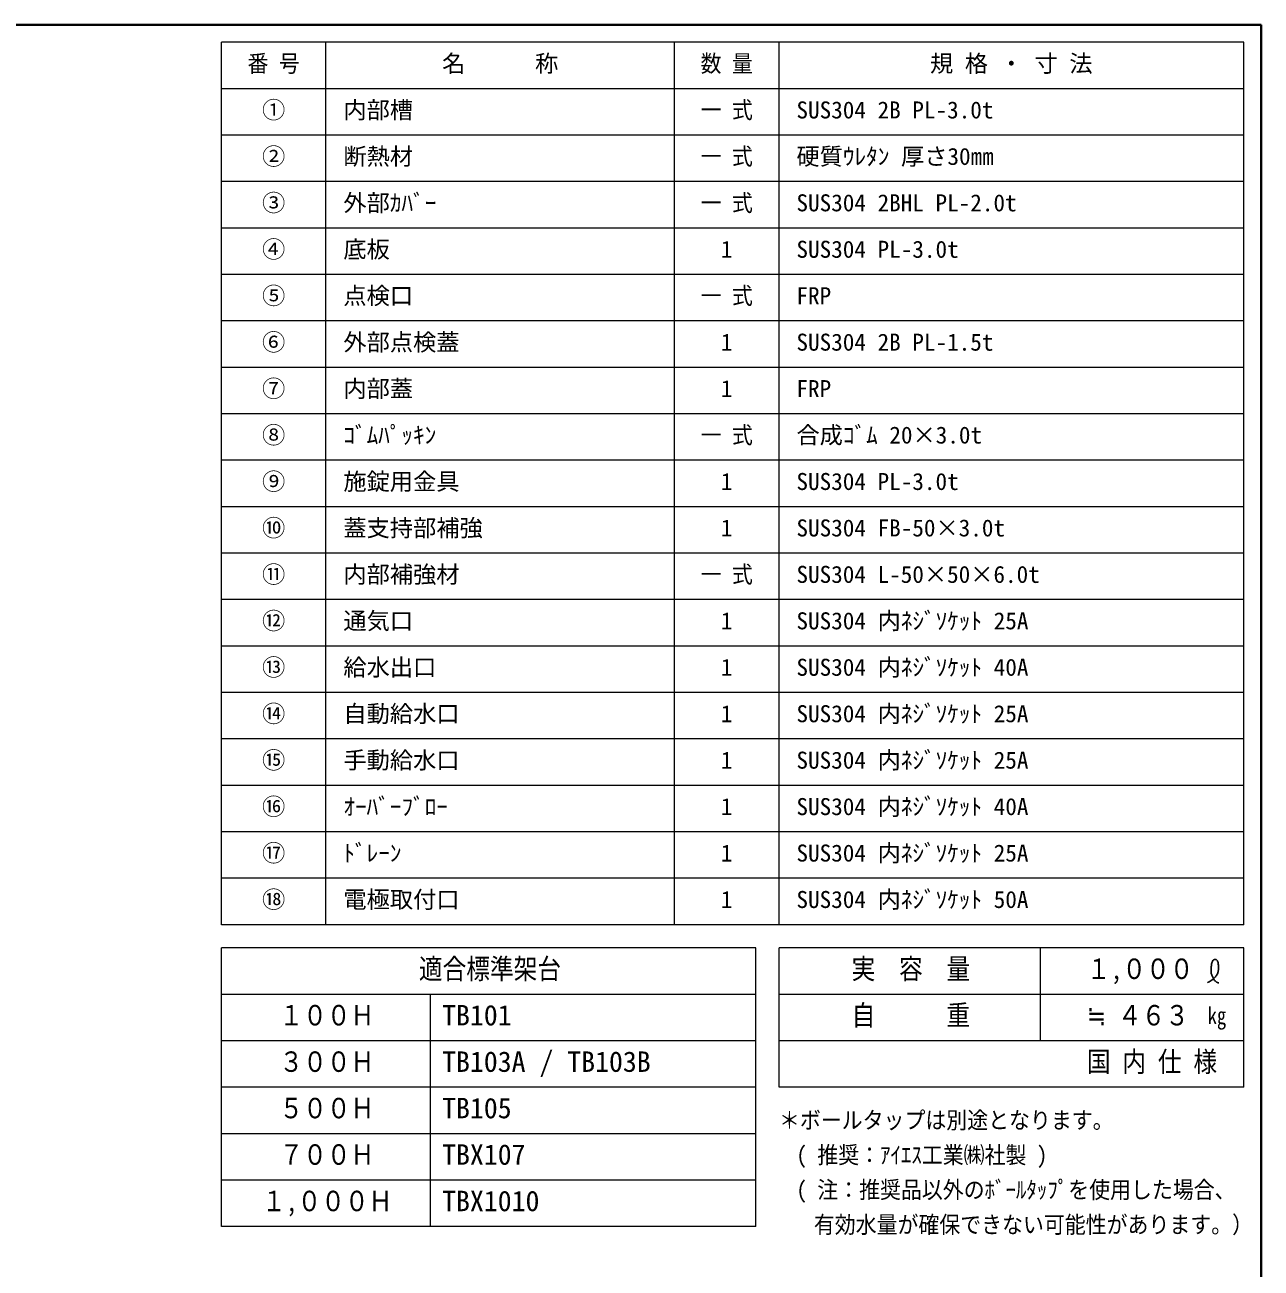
# Model space of a CAD drawing. Units: millimetres at full size, sheet at 1:20; details may follow other scales. Extents: x -4246 to 3854, y -2716 to 2904.
# Drawn here: x 1194 to 3854, y 227 to 2904 of the extents above; entities that cross this region are included whole.
import ezdxf
from ezdxf.enums import TextEntityAlignment as Align

# ---------------------------------------------------------------- set-up
doc = ezdxf.new("R2010")
doc.units = ezdxf.units.MM
doc.header["$LTSCALE"] = 20
doc.layers.add('0-0', color=4, linetype='Continuous', lineweight=9)
doc.styles.add('ＭＳ ゴシック', font='')
doc.styles.get('ＭＳ ゴシック').set_extended_font_data('MS Gothic')

msp = doc.modelspace()

# ---------------------------------------------------------------- linework, layer by layer
at = {"layer": '0-0', "color": 1, "lineweight": 40}
for p, q in [((3854.4, 2903.83), (-4245.6, 2903.83)), ((3854.4, -2716.17), (3854.4, 2903.83))]:
    msp.add_line(p, q, dxfattribs=at)
at = {"layer": '0-0', "color": 3, "lineweight": 18}
for p, q in [((3816.9, 2866.33), (1616.9, 2866.33)), ((1616.9, 966.33), (1616.9, 2866.33)), ((1841.9, 966.33), (1841.9, 2866.33)), ((2591.9, 966.33), (2591.9, 2866.33)), ((2816.9, 966.33), (2816.9, 2866.33)), ((3816.9, 966.33), (3816.9, 2866.33)), ((3816.9, 2766.33), (1616.9, 2766.33)), ((3816.9, 2666.33), (1616.9, 2666.33)), ((3816.9, 2566.33), (1616.9, 2566.33)), ((3816.9, 2466.33), (1616.9, 2466.33)), ((3816.9, 2366.33), (1616.9, 2366.33)), ((3816.9, 2266.33), (1616.9, 2266.33)), ((3816.9, 2166.33), (1616.9, 2166.33)), ((3816.9, 2066.33), (1616.9, 2066.33)), ((3816.9, 1966.33), (1616.9, 1966.33)), ((3816.9, 1866.33), (1616.9, 1866.33)), ((3816.9, 1766.33), (1616.9, 1766.33)), ((3816.9, 1666.33), (1616.9, 1666.33)), ((3816.9, 1566.33), (1616.9, 1566.33)), ((3816.9, 1466.33), (1616.9, 1466.33)), ((3816.9, 1366.33), (1616.9, 1366.33)), ((3816.9, 1266.33), (1616.9, 1266.33)), ((3816.9, 1166.33), (1616.9, 1166.33)), ((3816.9, 1066.33), (1616.9, 1066.33)), ((3816.9, 966.33), (1616.9, 966.33)), ((2766.9, 916.33), (1616.9, 916.33)), ((1616.9, 316.33), (1616.9, 916.33)), ((2766.9, 316.33), (2766.9, 916.33)), ((2816.9, 616.33), (2816.9, 916.33)), ((3816.9, 916.33), (2816.9, 916.33)), ((3379.4, 716.33), (3379.4, 916.33)), ((3816.9, 616.33), (3816.9, 916.33)), ((2766.9, 816.33), (1616.9, 816.33)), ((2066.9, 316.33), (2066.9, 816.33)), ((3816.9, 816.33), (2816.9, 816.33)), ((2766.9, 716.33), (1616.9, 716.33)), ((3816.9, 716.33), (2816.9, 716.33)), ((2766.9, 616.33), (1616.9, 616.33)), ((3816.9, 616.33), (2816.9, 616.33)), ((2766.9, 516.33), (1616.9, 516.33)), ((2766.9, 416.33), (1616.9, 416.33)), ((2766.9, 316.33), (1616.9, 316.33))]:
    msp.add_line(p, q, dxfattribs=at)
at = {"layer": '0-0', "color": 5, "lineweight": 25}
for points in [[(3738.91, 841.56), (3740.22, 842.31), (3742.46, 843.62), (3744.69, 844.96), (3746.88, 846.35), (3749.02, 847.82), (3751.11, 849.38), (3752.29, 850.33), (3753.15, 851.08), (3754.6, 852.41), (3755.97, 853.83), (3757.25, 855.32), (3758.41, 856.89), (3759.44, 858.54), (3759.96, 859.54), (3760.34, 860.35), (3760.91, 861.8), (3761.38, 863.28), (3761.77, 864.79), (3762.07, 866.32), (3762.28, 867.86), (3762.37, 868.75), (3762.44, 869.67), (3762.51, 871.27), (3762.53, 872.86), (3762.5, 874.46), (3762.46, 876.06), (3762.4, 877.67), (3762.37, 878.62), (3762.35, 879.61), (3762.28, 881.32), (3762.15, 883.02), (3761.88, 884.69), (3761.42, 886.31), (3760.72, 887.85), (3760.18, 888.7), (3759.83, 889.16), (3759.16, 889.9), (3758.42, 890.57), (3757.61, 891.11)], [(3757.61, 891.11), (3756.76, 891.51), (3755.87, 891.74), (3755.36, 891.77), (3754.93, 891.74), (3754.2, 891.59), (3753.48, 891.3), (3752.79, 890.92), (3752.13, 890.45), (3751.52, 889.91), (3751.19, 889.58), (3750.73, 889.06), (3750.04, 888.11), (3749.47, 887.11), (3748.99, 886.06), (3748.6, 884.98), (3748.28, 883.87), (3748.12, 883.22), (3747.95, 882.41), (3747.7, 880.99), (3747.5, 879.58), (3747.34, 878.15), (3747.21, 876.72), (3747.09, 875.28), (3747.03, 874.45), (3746.94, 873.46), (3746.8, 871.74), (3746.68, 870.03), (3746.61, 868.31), (3746.61, 866.61), (3746.7, 864.91), (3746.81, 863.93), (3746.93, 863.08), (3747.22, 861.62), (3747.59, 860.17), (3748.04, 858.75), (3748.54, 857.34), (3749.1, 855.95), (3749.44, 855.16), (3749.69, 854.58)], [(3749.69, 854.58), (3750.15, 853.61), (3750.62, 852.64), (3751.12, 851.68), (3751.64, 850.73), (3752.18, 849.78), (3752.51, 849.24), (3752.9, 848.6), (3753.6, 847.52), (3754.35, 846.47), (3755.16, 845.48), (3756.03, 844.56), (3756.97, 843.74), (3757.55, 843.32), (3758.05, 843), (3758.95, 842.51), (3759.89, 842.09), (3760.87, 841.72), (3761.86, 841.39), (3762.88, 841.08), (3763.47, 840.9)]]:
    msp.add_lwpolyline(points, dxfattribs=at)

# ---------------------------------------------------------------- texts
at = {"layer": '0-0', "color": 7, "style": 'ＭＳ ゴシック'}
for s, height, width, p in [('番 号', 36.66, 0.9, (1673.15, 2791.33)), ('数 量', 36.66, 0.9, (2648.15, 2791.33)), ('一 式', 36.66, 0.9, (2648.15, 2691.33)), ('一 式', 36.66, 0.9, (2648.15, 2591.33)), ('一 式', 36.66, 0.9, (2648.15, 2491.33)), ('一 式', 36.66, 0.9, (2648.15, 2291.33)), ('一 式', 36.66, 0.9, (2648.15, 1991.33)), ('一 式', 36.66, 0.9, (2648.15, 1691.33)), ('適合標準架台', 43.99, 0.85, (2041.9, 836.33)), ('実\u3000容\u3000量', 43.99, 0.85, (2973.15, 836.33)), ('１,０００', 43.99, 0.85, (3479.4, 836.33)), ('１００Ｈ', 43.99, 0.85, (1741.9, 736.33)), ('自\u3000\u3000\u3000重', 43.99, 0.85, (2973.15, 736.33)), ('≒ ４６３', 43.99, 0.85, (3479.4, 736.33)), ('kg', 36.66, 0.8, (3739.4, 741.33)), ('国 内 仕 様', 43.99, 0.85, (3479.4, 636.33)), ('３００Ｈ', 43.99, 0.85, (1741.9, 636.33)), ('５００Ｈ', 43.99, 0.85, (1741.9, 536.33)), ('＊ボールタップは別途となります。', 36.66, 0.9, (2816.9, 516.33)), ('７００Ｈ', 43.99, 0.85, (1741.9, 436.33)), ('( 推奨：ｱｲｴｽ工業㈱社製 )', 36.66, 0.9, (2854.4, 441.33)), ('( 注：推奨品以外のﾎﾞｰﾙﾀｯﾌﾟを使用した場合、', 36.66, 0.9, (2854.4, 366.33)), ('１,０００Ｈ', 43.99, 0.85, (1704.4, 336.33)), ('有効水量が確保できない可能性があります。）', 36.66, 0.9, (2891.9, 291.33))]:
    msp.add_text(s, height=height, dxfattribs=dict(at, width=width)).set_placement(p, align=Align.BOTTOM_LEFT)
for s, height, p in [('名\u3000\u3000\u3000称', 36.66, (2091.9, 2791.33)), ('規 格 ・ 寸 法', 36.66, (3141.9, 2791.33)), ('①', 36.66, (1704.4, 2691.33)), ('内部槽', 36.66, (1879.4, 2691.33)), ('SUS304 2B PL-3.0t', 36.66, (2854.4, 2691.33)), ('②', 36.66, (1704.4, 2591.33)), ('断熱材', 36.66, (1879.4, 2591.33)), ('硬質ｳﾚﾀﾝ 厚さ30㎜', 36.66, (2854.4, 2591.33)), ('③', 36.66, (1704.4, 2491.33)), ('外部ｶﾊﾞｰ', 36.66, (1879.4, 2491.33)), ('SUS304 2BHL PL-2.0t', 36.66, (2854.4, 2491.33)), ('④', 36.66, (1704.4, 2391.33)), ('底板', 36.66, (1879.4, 2391.33)), ('1', 36.66, (2691.9, 2391.33)), ('SUS304 PL-3.0t', 36.66, (2854.4, 2391.33)), ('⑤', 36.66, (1704.4, 2291.33)), ('点検口', 36.66, (1879.4, 2291.33)), ('FRP', 36.66, (2854.4, 2291.33)), ('⑥', 36.66, (1704.4, 2191.33)), ('外部点検蓋', 36.66, (1879.4, 2191.33)), ('1', 36.66, (2691.9, 2191.33)), ('SUS304 2B PL-1.5t', 36.66, (2854.4, 2191.33)), ('⑦', 36.66, (1704.4, 2091.33)), ('内部蓋', 36.66, (1879.4, 2091.33)), ('1', 36.66, (2691.9, 2091.33)), ('FRP', 36.66, (2854.4, 2091.33)), ('⑧', 36.66, (1704.4, 1991.33)), ('ｺﾞﾑﾊﾟｯｷﾝ', 36.66, (1879.4, 1991.33)), ('合成ｺﾞﾑ 20×3.0t', 36.66, (2854.4, 1991.33)), ('⑨', 36.66, (1704.4, 1891.33)), ('施錠用金具', 36.66, (1879.4, 1891.33)), ('1', 36.66, (2691.9, 1891.33)), ('SUS304 PL-3.0t', 36.66, (2854.4, 1891.33)), ('⑩', 36.66, (1704.4, 1791.33)), ('蓋支持部補強', 36.66, (1879.4, 1791.33)), ('1', 36.66, (2691.9, 1791.33)), ('SUS304 FB-50×3.0t', 36.66, (2854.4, 1791.33)), ('⑪', 36.66, (1704.4, 1691.33)), ('内部補強材', 36.66, (1879.4, 1691.33)), ('SUS304 L-50×50×6.0t', 36.66, (2854.4, 1691.33)), ('⑫', 36.66, (1704.4, 1591.33)), ('通気口', 36.66, (1879.4, 1591.33)), ('1', 36.66, (2691.9, 1591.33)), ('SUS304 内ﾈｼﾞｿｹｯﾄ 25A', 36.66, (2854.4, 1591.33)), ('⑬', 36.66, (1704.4, 1491.33)), ('給水出口', 36.66, (1879.4, 1491.33)), ('1', 36.66, (2691.9, 1491.33)), ('SUS304 内ﾈｼﾞｿｹｯﾄ 40A', 36.66, (2854.4, 1491.33)), ('⑭', 36.66, (1704.4, 1391.33)), ('自動給水口', 36.66, (1879.4, 1391.33)), ('1', 36.66, (2691.9, 1391.33)), ('SUS304 内ﾈｼﾞｿｹｯﾄ 25A', 36.66, (2854.4, 1391.33)), ('⑮', 36.66, (1704.4, 1291.33)), ('手動給水口', 36.66, (1879.4, 1291.33)), ('SUS304 内ﾈｼﾞｿｹｯﾄ 25A', 36.66, (2854.4, 1291.33)), ('1', 36.66, (2691.9, 1291.33)), ('⑯', 36.66, (1704.4, 1191.33)), ('ｵｰﾊﾞｰﾌﾞﾛｰ', 36.66, (1879.4, 1191.33)), ('1', 36.66, (2691.9, 1191.33)), ('SUS304 内ﾈｼﾞｿｹｯﾄ 40A', 36.66, (2854.4, 1191.33)), ('⑰', 36.66, (1704.4, 1091.33)), ('ﾄﾞﾚｰﾝ', 36.66, (1879.4, 1091.33)), ('1', 36.66, (2691.9, 1091.33)), ('SUS304 内ﾈｼﾞｿｹｯﾄ 25A', 36.66, (2854.4, 1091.33)), ('⑱', 36.66, (1704.4, 991.33)), ('電極取付口', 36.66, (1879.4, 991.33)), ('SUS304 内ﾈｼﾞｿｹｯﾄ 50A', 36.66, (2854.4, 991.33)), ('1', 36.66, (2691.9, 991.33)), ('TB101', 43.99, (2091.9, 736.33)), ('TB103A / TB103B', 43.99, (2091.9, 636.33)), ('TB105', 43.99, (2091.9, 536.33)), ('TBX107', 43.99, (2091.9, 436.33)), ('TBX1010', 43.99, (2091.9, 336.33))]:
    msp.add_text(s, height=height, dxfattribs=at).set_placement(p, align=Align.BOTTOM_LEFT)

doc.saveas('drawing.dxf')
